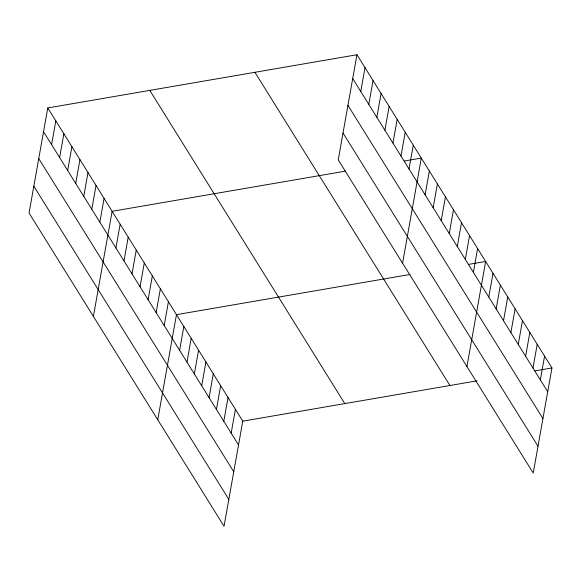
<?xml version="1.0" encoding="UTF-8"?>
<svg xmlns="http://www.w3.org/2000/svg" width="581" height="581" viewBox="0 0 581 581"><rect width="100%" height="100%" fill="white"/><g stroke="black" fill="none" stroke-linecap="round" stroke-linejoin="round"><path stroke-width="0.87" d="M47.773 107.943L29.05 213.045L224.041 526.263L242.764 421.16L47.773 107.943L356.959 54.737L551.95 367.955L533.227 473.057L338.236 159.84L356.959 54.737M51.578 144.647L55.812 120.863M59.625 157.567L63.859 133.783M67.665 170.487L71.899 146.702M75.712 183.407L79.946 159.622M83.751 196.327L87.992 172.542M91.798 209.247L96.032 185.462M99.838 222.167L104.079 198.382M93.396 316.405L112.118 211.302L345.63 171.119M115.924 248.007L120.165 224.222M123.971 260.927L128.205 237.142M132.01 273.847L136.252 250.062M140.057 286.767L144.291 262.982M148.104 299.687L152.338 275.902M156.144 312.607L160.378 288.822M164.191 325.527L168.425 301.742M157.749 419.765L176.464 314.662L409.983 274.486M179.594 350.278L183.836 326.5M186.966 362.116L191.2 338.331M194.33 373.946L198.564 350.161M201.694 385.777L205.935 361.992M209.066 397.607L213.3 373.83M216.43 409.445L220.664 385.661M223.794 421.276L228.035 397.491M231.165 433.106L235.399 409.322M360.765 91.442L364.999 67.657M368.804 104.362L373.046 80.577M376.851 117.282L381.085 93.497M384.891 130.202L389.132 106.417M392.938 143.122L397.172 119.337M400.977 156.042L405.218 132.257M409.024 168.962L413.258 145.177M402.582 263.2L421.305 158.097L404.296 161.024M425.11 194.802L429.344 171.017M433.157 207.722L437.391 183.937M441.197 220.642L445.438 196.865M449.244 233.562L453.478 209.785M457.283 246.482L461.525 222.705M465.33 259.402L469.564 235.625M473.37 272.322L477.611 248.545M466.928 366.567L485.651 261.465L468.649 264.391M488.781 297.08L493.022 273.295M496.145 308.91L500.386 285.126M503.516 320.741L507.75 296.956M510.881 332.579L515.115 308.794M518.245 344.41L522.486 320.625M525.616 356.24L529.85 332.455M532.98 368.071L537.214 344.286M540.345 379.909L544.586 356.124M242.764 421.16L477.124 380.831M534.948 370.881L551.95 367.955M352.718 78.522L547.716 391.739M347.939 105.357L542.93 418.574M343.015 133.005L538.006 446.223M254.928 72.298L449.919 385.508M149.804 90.382L344.794 403.599M43.539 131.727L238.53 444.944M38.753 158.562L233.751 471.779M33.829 186.21L228.827 499.428"/></g></svg>
